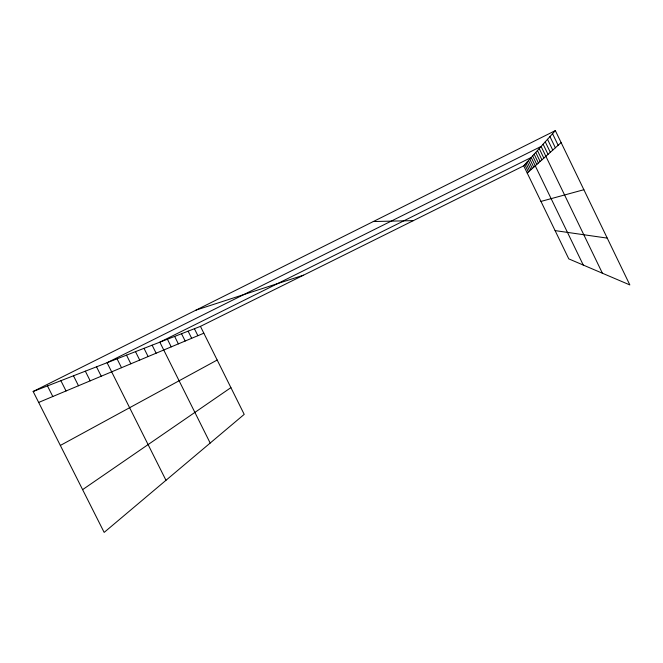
<?xml version="1.0" encoding="UTF-8"?>
<svg xmlns="http://www.w3.org/2000/svg" width="663" height="663" viewBox="0 0 663 663"><rect width="100%" height="100%" fill="white"/><g stroke="black" fill="none" stroke-linecap="round" stroke-linejoin="round"><path stroke-width="0.99" d="M523.72 165.825L555.337 130.603L629.85 284.941L568.788 258.877L523.72 165.825L200.441 326.37L33.15 391.485L104.157 532.397L244.208 414.375L200.441 326.37M527.218 173.043L561.13 142.603M82.61 489.634L230.906 387.631M60.341 445.445L217.182 360.034M33.15 391.485L555.337 130.603M38.669 402.441L203.839 333.199M196.033 310.102L303.521 275.178M540.958 201.419L583.879 189.717M373.31 221.541L413.372 220.622M555.097 230.608L607.242 238.116M73.477 375.788L78.483 385.75M60.88 380.686L66.043 390.963M47.463 385.907L52.8 396.515M135.492 351.647L139.702 360.084M126.517 355.144L130.843 363.796M117.061 358.824L121.511 367.716M165.982 480.294L107.074 362.711L541.107 146.44L602.41 273.231M96.516 366.821L101.224 376.211M85.336 371.172L90.193 380.844M188.118 331.168L191.665 338.304M181.529 333.729L185.168 341.031M174.642 336.414L178.364 343.882M167.416 339.224L171.228 346.873M210.179 443.058L159.841 342.174L531.204 157.479L583.274 265.059M152.117 345.174L156.128 353.205M144.012 348.332L148.122 356.561M194.408 328.715L197.889 335.693M545.251 141.832L550.315 152.308M543.121 144.211L548.028 154.363M539.218 148.545L543.851 158.117M537.436 150.534L541.936 159.833M535.754 152.415L540.13 161.457M534.154 154.197L538.414 162.999M532.638 155.88L536.79 164.449M529.795 159.045L533.74 167.192M528.461 160.537L532.306 168.477M527.193 161.954L530.939 169.703M525.974 163.305L529.638 170.872M524.823 164.59L528.403 171.982M552.544 133.702L558.147 145.288M549.95 136.595L555.354 147.783M547.522 139.296L552.751 150.12"/></g></svg>
